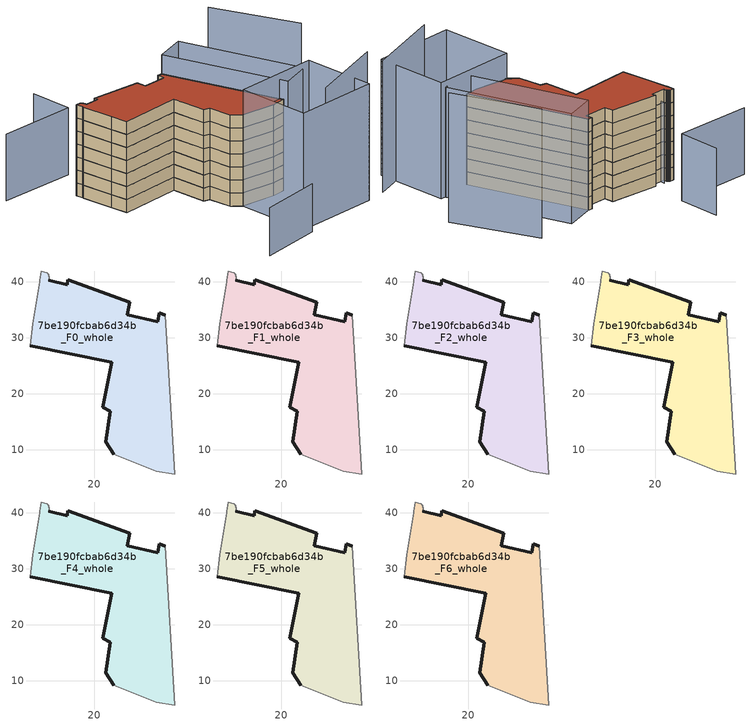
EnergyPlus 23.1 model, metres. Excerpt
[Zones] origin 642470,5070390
7be190fcbab6d34b_F0_whole
 floor ground (EU_floor_Construction): 34.42,5.62 32.72,34.04 31.62,34.45 31.32,32.84 25.93,34.14 26.32,36.34 15.21,40.35 15.11,39.45 11.81,40.25 11.81,40.36 11.92,40.46 11.92,40.96 11.81,41.05 11.81,41.25 11.71,41.36 11.71,41.46 11.61,41.55 11.61,41.66 11.52,41.66 10.52,41.96 10.21,40.25 10.21,40.05 9.01,32.55 8.51,28.54 23.12,25.64 21.52,17.54 22.81,16.83 22.02,11.43 23.52,9.13 31.12,6.12 z0
 wall outside (EU_wall_Construction): 11.81,40.25 15.11,39.45 15.21,40.35 26.32,36.34 25.93,34.14 31.32,32.84 31.62,34.45 32.72,34.04 / 23.52,9.13 22.02,11.43 22.81,16.83 21.52,17.54 23.12,25.64 8.51,28.54 z0:3
 wall adiabatic (EU_wall_Construction): 8.51,28.54 9.01,32.55 10.21,40.05 10.21,40.25 10.52,41.96 11.52,41.66 11.61,41.66 11.61,41.55 11.71,41.46 11.71,41.36 11.81,41.25 11.81,41.05 11.92,40.96 11.92,40.46 11.81,40.36 11.81,40.25 / 32.72,34.04 34.42,5.62 31.12,6.12 23.52,9.13 z0:3
7be190fcbab6d34b_F1_whole
 floor to 7be190fcbab6d34b_F0_whole (EU_floor_Construction): 34.42,5.62 32.72,34.04 31.62,34.45 31.32,32.84 25.92,34.14 26.32,36.34 15.21,40.35 15.11,39.45 11.81,40.25 11.81,40.36 11.92,40.46 11.92,40.96 11.81,41.05 11.81,41.25 11.71,41.36 11.71,41.46 11.61,41.55 11.61,41.66 11.51,41.66 10.51,41.96 10.21,40.25 10.21,40.05 9.01,32.55 8.51,28.54 23.12,25.64 21.51,17.54 22.81,16.83 22.01,11.43 23.51,9.13 31.12,6.12 z3
 wall outside (EU_wall_Construction): 11.81,40.25 15.11,39.45 15.21,40.35 26.32,36.34 25.93,34.14 31.32,32.84 31.62,34.45 32.72,34.04 / 23.52,9.13 22.02,11.43 22.81,16.83 21.52,17.54 23.12,25.64 8.51,28.54 z3:6
 wall adiabatic (EU_wall_Construction): 8.51,28.54 9.01,32.55 10.21,40.05 10.21,40.25 10.52,41.96 11.52,41.66 11.61,41.66 11.61,41.55 11.71,41.46 11.71,41.36 11.81,41.25 11.81,41.05 11.92,40.96 11.92,40.46 11.81,40.36 11.81,40.25 / 32.72,34.04 34.42,5.62 31.12,6.12 23.52,9.13 z3:6
7be190fcbab6d34b_F2_whole
 floor to 7be190fcbab6d34b_F1_whole (EU_floor_Construction): 34.42,5.62 32.72,34.04 31.62,34.45 31.32,32.84 25.92,34.14 26.32,36.34 15.21,40.35 15.11,39.45 11.81,40.25 11.81,40.36 11.92,40.46 11.92,40.96 11.81,41.05 11.81,41.25 11.71,41.36 11.71,41.46 11.61,41.55 11.61,41.66 11.51,41.66 10.51,41.96 10.21,40.25 10.21,40.05 9.01,32.55 8.51,28.54 23.12,25.64 21.51,17.54 22.81,16.83 22.01,11.43 23.51,9.13 31.12,6.12 z6
 wall outside (EU_wall_Construction): 11.81,40.25 15.11,39.45 15.21,40.35 26.32,36.34 25.93,34.14 31.32,32.84 31.62,34.45 32.72,34.04 / 23.52,9.13 22.02,11.43 22.81,16.83 21.52,17.54 23.12,25.64 8.51,28.54 z6:9
 wall adiabatic (EU_wall_Construction): 8.51,28.54 9.01,32.55 10.21,40.05 10.21,40.25 10.52,41.96 11.52,41.66 11.61,41.66 11.61,41.55 11.71,41.46 11.71,41.36 11.81,41.25 11.81,41.05 11.92,40.96 11.92,40.46 11.81,40.36 11.81,40.25 / 32.72,34.04 34.42,5.62 31.12,6.12 23.52,9.13 z6:9
7be190fcbab6d34b_F3_whole
 floor to 7be190fcbab6d34b_F2_whole (EU_floor_Construction): 34.42,5.62 32.72,34.04 31.62,34.45 31.32,32.84 25.92,34.14 26.32,36.34 15.21,40.35 15.11,39.45 11.81,40.25 11.81,40.36 11.92,40.46 11.92,40.96 11.81,41.05 11.81,41.25 11.71,41.36 11.71,41.46 11.61,41.55 11.61,41.66 11.51,41.66 10.51,41.96 10.21,40.25 10.21,40.05 9.01,32.55 8.51,28.54 23.12,25.64 21.51,17.54 22.81,16.83 22.01,11.43 23.51,9.13 31.12,6.12 z9
 wall outside (EU_wall_Construction): 11.81,40.25 15.11,39.45 15.21,40.35 26.32,36.34 25.93,34.14 31.32,32.84 31.62,34.45 32.72,34.04 / 23.52,9.13 22.02,11.43 22.81,16.83 21.52,17.54 23.12,25.64 8.51,28.54 z9:12
 wall adiabatic (EU_wall_Construction): 8.51,28.54 9.01,32.55 10.21,40.05 10.21,40.25 10.52,41.96 11.52,41.66 11.61,41.66 11.61,41.55 11.71,41.46 11.71,41.36 11.81,41.25 11.81,41.05 11.92,40.96 11.92,40.46 11.81,40.36 11.81,40.25 / 32.72,34.04 34.42,5.62 31.12,6.12 23.52,9.13 z9:12
7be190fcbab6d34b_F4_whole
 floor to 7be190fcbab6d34b_F3_whole (EU_floor_Construction): 34.42,5.62 32.72,34.04 31.62,34.45 31.32,32.84 25.92,34.14 26.32,36.34 15.21,40.35 15.11,39.45 11.81,40.25 11.81,40.36 11.92,40.46 11.92,40.96 11.81,41.05 11.81,41.25 11.71,41.36 11.71,41.46 11.61,41.55 11.61,41.66 11.51,41.66 10.51,41.96 10.21,40.25 10.21,40.05 9.01,32.55 8.51,28.54 23.12,25.64 21.51,17.54 22.81,16.83 22.01,11.43 23.51,9.13 31.12,6.12 z12
 wall outside (EU_wall_Construction): 11.81,40.25 15.11,39.45 15.21,40.35 26.32,36.34 25.93,34.14 31.32,32.84 31.62,34.45 32.72,34.04 / 23.52,9.13 22.02,11.43 22.81,16.83 21.52,17.54 23.12,25.64 8.51,28.54 z12:15
 wall adiabatic (EU_wall_Construction): 8.51,28.54 9.01,32.55 10.21,40.05 10.21,40.25 10.52,41.96 11.52,41.66 11.61,41.66 11.61,41.55 11.71,41.46 11.71,41.36 11.81,41.25 11.81,41.05 11.92,40.96 11.92,40.46 11.81,40.36 11.81,40.25 / 32.72,34.04 34.42,5.62 31.12,6.12 23.52,9.13 z12:15
7be190fcbab6d34b_F5_whole
 floor to 7be190fcbab6d34b_F4_whole (EU_floor_Construction): 34.42,5.62 32.72,34.04 31.62,34.45 31.32,32.84 25.92,34.14 26.32,36.34 15.21,40.35 15.11,39.45 11.81,40.25 11.81,40.36 11.92,40.46 11.92,40.96 11.81,41.05 11.81,41.25 11.71,41.36 11.71,41.46 11.61,41.55 11.61,41.66 11.51,41.66 10.51,41.96 10.21,40.25 10.21,40.05 9.01,32.55 8.51,28.54 23.12,25.64 21.51,17.54 22.81,16.83 22.01,11.43 23.51,9.13 31.12,6.12 z15
 wall outside (EU_wall_Construction): 11.81,40.25 15.11,39.45 15.21,40.35 26.32,36.34 25.93,34.14 31.32,32.84 31.62,34.45 32.72,34.04 / 23.52,9.13 22.02,11.43 22.81,16.83 21.52,17.54 23.12,25.64 8.51,28.54 z15:18
 wall adiabatic (EU_wall_Construction): 8.51,28.54 9.01,32.55 10.21,40.05 10.21,40.25 10.52,41.96 11.52,41.66 11.61,41.66 11.61,41.55 11.71,41.46 11.71,41.36 11.81,41.25 11.81,41.05 11.92,40.96 11.92,40.46 11.81,40.36 11.81,40.25 / 32.72,34.04 34.42,5.62 31.12,6.12 23.52,9.13 z15:18
7be190fcbab6d34b_F6_whole
 floor to 7be190fcbab6d34b_F5_whole (EU_floor_Construction): 34.42,5.62 32.72,34.04 31.62,34.45 31.32,32.84 25.92,34.14 26.32,36.34 15.21,40.35 15.11,39.45 11.81,40.25 11.81,40.36 11.92,40.46 11.92,40.96 11.81,41.05 11.81,41.25 11.71,41.36 11.71,41.46 11.61,41.55 11.61,41.66 11.51,41.66 10.51,41.96 10.21,40.25 10.21,40.05 9.01,32.55 8.51,28.54 23.12,25.64 21.51,17.54 22.81,16.83 22.01,11.43 23.51,9.13 31.12,6.12 z18
 wall outside (EU_wall_Construction): 11.81,40.25 15.11,39.45 15.21,40.35 26.32,36.34 25.93,34.14 31.32,32.84 31.62,34.45 32.72,34.04 / 23.52,9.13 22.02,11.43 22.81,16.83 21.52,17.54 23.12,25.64 8.51,28.54 z18:21
 wall adiabatic (EU_wall_Construction): 8.51,28.54 9.01,32.55 10.21,40.05 10.21,40.25 10.52,41.96 11.52,41.66 11.61,41.66 11.61,41.55 11.71,41.46 11.71,41.36 11.81,41.25 11.81,41.05 11.92,40.96 11.92,40.46 11.81,40.36 11.81,40.25 / 32.72,34.04 34.42,5.62 31.12,6.12 23.52,9.13 z18:21
 roof outside (EU_roof_Construction): 31.62,34.45 32.72,34.04 34.42,5.62 31.12,6.12 23.52,9.13 22.02,11.43 22.81,16.83 21.52,17.54 23.12,25.64 8.51,28.54 9.01,32.55 10.21,40.05 10.21,40.25 10.52,41.96 11.52,41.66 11.61,41.66 11.61,41.55 11.71,41.46 11.71,41.36 11.81,41.25 11.81,41.05 11.92,40.96 11.92,40.46 11.81,40.36 11.81,40.25 15.11,39.45 15.21,40.35 26.32,36.34 25.93,34.14 31.32,32.84 z21
shading: 26.41,-9.19 46.31,-7.72 z0:30.3; 4.85,-8.01 19.63,-9.79 z0:11; 12.95,41.09 8.51,28.55 z0:18.5; 23.51,9.13 43.06,4.62 / 43.06,4.62 39.18,-12.22 / 39.18,-12.22 19.63,-7.71 / 19.63,-7.71 23.51,9.13 z0:26.8; 34.48,4.61 32.72,34.04 / 32.72,34.04 40.23,34.49 / 40.23,34.49 41.99,5.06 / 41.99,5.06 34.48,4.61 z0:25.4; 52.44,11.82 49.61,32.63 z0:29.9; 21.33,58.46 18.72,48.66 / 18.72,48.66 0.92,53.39 z0:15.4
[Building]
EU S2 Campaign: North Axis=0; Terrain=City; Solar Distribution=FullExterior
[Site:Location]
Lyon-Bron: Latitude=45.75; Longitude=5; Time Zone=1; Elevation=198
[SizingPeriod:WeatherFileDays]
AnnualSizingPeriod: Begin Month=1; Begin Day of Month=1; End Month=12; End Day of Month=31; Day of Week for Start Day=Monday; Use Weather File Daylight Saving Period=No; Use Weather File Rain and Snow Indicators=No
[MATERIAL]
EU_InternalMass_Material: Roughness=MediumRough; Thickness=0.1; Conductivity=1; Density=1800; Specific Heat=900; Thermal Absorptance=0.9; Solar Absorptance=0.7; Visible Absorptance=0.7
[MATERIAL:NOMASS] Roughness=MediumRough; Thermal Absorptance=0.9; Solar Absorptance=0.7; Visible Absorptance=0.7
Name | Thermal Resistance
EU_wall_NoMass | 1.1366
EU_roof_NoMass | 1.37278
EU_floor_NoMass | 1.85445
[CONSTRUCTION]
EU_wall_Construction: EU_wall_NoMass
EU_roof_Construction: EU_roof_NoMass
EU_floor_Construction: EU_floor_NoMass
EU_InternalMass_Construction: EU_InternalMass_Material
[ZONE] Type=1; Multiplier=1; Ceiling Height=autocalculate; Volume=1411.04; Floor Area=autocalculate; Part of Total Floor Area=Yes
7be190fcbab6d34b_F0_whole; 7be190fcbab6d34b_F1_whole; 7be190fcbab6d34b_F2_whole; 7be190fcbab6d34b_F3_whole; 7be190fcbab6d34b_F4_whole; 7be190fcbab6d34b_F5_whole; 7be190fcbab6d34b_F6_whole
[INTERNALMASS] Construction=EU_InternalMass_Construction; Surface Area=470.345
Name | Zone or ZoneList
7be190fcbab6d34b_F0_whole_EU_InternalMass | 7be190fcbab6d34b_F0_whole
7be190fcbab6d34b_F1_whole_EU_InternalMass | 7be190fcbab6d34b_F1_whole
7be190fcbab6d34b_F2_whole_EU_InternalMass | 7be190fcbab6d34b_F2_whole
7be190fcbab6d34b_F3_whole_EU_InternalMass | 7be190fcbab6d34b_F3_whole
7be190fcbab6d34b_F4_whole_EU_InternalMass | 7be190fcbab6d34b_F4_whole
7be190fcbab6d34b_F5_whole_EU_InternalMass | 7be190fcbab6d34b_F5_whole
7be190fcbab6d34b_F6_whole_EU_InternalMass | 7be190fcbab6d34b_F6_whole
[OTHEREQUIPMENT] Fuel Type=Electricity; Design Level Calculation Method=Watts/Area; Power per Zone Floor Area=1; Fraction Latent=0; Fraction Radiant=0; Fraction Lost=0; Carbon Dioxide Generation Rate=0; EndUse Subcategory=EU_Step8_InternalGains
Name | Zone or ZoneList or Space or SpaceList | Schedule
EU_Step8_InternalGain_7be190fcbab6d34b_F0_whole_f000 | 7be190fcbab6d34b_F0_whole | EU_Step8_GainSchedule_7be190fcbab6d34b_F0_whole_f000
EU_Step8_InternalGain_7be190fcbab6d34b_F1_whole_f000 | 7be190fcbab6d34b_F1_whole | EU_Step8_GainSchedule_7be190fcbab6d34b_F1_whole_f000
EU_Step8_InternalGain_7be190fcbab6d34b_F2_whole_f000 | 7be190fcbab6d34b_F2_whole | EU_Step8_GainSchedule_7be190fcbab6d34b_F2_whole_f000
EU_Step8_InternalGain_7be190fcbab6d34b_F3_whole_f000 | 7be190fcbab6d34b_F3_whole | EU_Step8_GainSchedule_7be190fcbab6d34b_F3_whole_f000
EU_Step8_InternalGain_7be190fcbab6d34b_F4_whole_f000 | 7be190fcbab6d34b_F4_whole | EU_Step8_GainSchedule_7be190fcbab6d34b_F4_whole_f000
EU_Step8_InternalGain_7be190fcbab6d34b_F5_whole_f000 | 7be190fcbab6d34b_F5_whole | EU_Step8_GainSchedule_7be190fcbab6d34b_F5_whole_f000
EU_Step8_InternalGain_7be190fcbab6d34b_F6_whole_f000 | 7be190fcbab6d34b_F6_whole | EU_Step8_GainSchedule_7be190fcbab6d34b_F6_whole_f000
[ZONEVENTILATION:DESIGNFLOWRATE] Schedule=EU_AlwaysOn; Design Flow Rate Calculation Method=AirChanges/Hour; Air Changes per Hour=0.473019; Ventilation Type=Natural; Fan Pressure Rise=0; Fan Total Efficiency=1; Constant Term Coefficient=1; Temperature Term Coefficient=0; Velocity Term Coefficient=0; Velocity Squared Term Coefficient=0; Minimum Indoor Temperature=-100; Maximum Indoor Temperature=100; Delta Temperature=-100; Minimum Outdoor Temperature=-100; Maximum Outdoor Temperature=100; Maximum Wind Speed=40
Name | Zone or ZoneList or Space or SpaceList
EU_ConstantAir_7be190fcbab6d34b_F0_whole | 7be190fcbab6d34b_F0_whole
EU_ConstantAir_7be190fcbab6d34b_F1_whole | 7be190fcbab6d34b_F1_whole
EU_ConstantAir_7be190fcbab6d34b_F2_whole | 7be190fcbab6d34b_F2_whole
EU_ConstantAir_7be190fcbab6d34b_F3_whole | 7be190fcbab6d34b_F3_whole
EU_ConstantAir_7be190fcbab6d34b_F4_whole | 7be190fcbab6d34b_F4_whole
EU_ConstantAir_7be190fcbab6d34b_F5_whole | 7be190fcbab6d34b_F5_whole
EU_ConstantAir_7be190fcbab6d34b_F6_whole | 7be190fcbab6d34b_F6_whole
[HVACTEMPLATE:THERMOSTAT] Constant Heating Setpoint=20; Constant Cooling Setpoint=50
EU_HeatOnly_7be190fcbab6d34b_F0_whole; EU_HeatOnly_7be190fcbab6d34b_F1_whole; EU_HeatOnly_7be190fcbab6d34b_F2_whole; EU_HeatOnly_7be190fcbab6d34b_F3_whole; EU_HeatOnly_7be190fcbab6d34b_F4_whole; EU_HeatOnly_7be190fcbab6d34b_F5_whole; EU_HeatOnly_7be190fcbab6d34b_F6_whole
[HVACTEMPLATE:ZONE:IDEALLOADSAIRSYSTEM] System Availability Schedule=EU_AlwaysOn; Maximum Heating Supply Air Temperature=50; Minimum Cooling Supply Air Temperature=13; Maximum Heating Supply Air Humidity Ratio=0.0156; Minimum Cooling Supply Air Humidity Ratio=0.0077; Heating Limit=NoLimit; Cooling Limit=NoLimit; Heating Availability Schedule=EU_AlwaysOn; Cooling Availability Schedule=EU_CoolingOff; Dehumidification Control Type=ConstantSensibleHeatRatio; Cooling Sensible Heat Ratio=0.7; Dehumidification Setpoint=60; Humidification Control Type=None; Humidification Setpoint=30; Outdoor Air Method=None; Outdoor Air Flow Rate per Person=0.00944; Outdoor Air Flow Rate per Zone Floor Area=0; Outdoor Air Flow Rate per Zone=0; Demand Controlled Ventilation Type=None; Outdoor Air Economizer Type=NoEconomizer; Heat Recovery Type=None; Sensible Heat Recovery Effectiveness=0.7; Latent Heat Recovery Effectiveness=0.65
Name | Template Thermostat
7be190fcbab6d34b_F0_whole | EU_HeatOnly_7be190fcbab6d34b_F0_whole
7be190fcbab6d34b_F1_whole | EU_HeatOnly_7be190fcbab6d34b_F1_whole
7be190fcbab6d34b_F2_whole | EU_HeatOnly_7be190fcbab6d34b_F2_whole
7be190fcbab6d34b_F3_whole | EU_HeatOnly_7be190fcbab6d34b_F3_whole
7be190fcbab6d34b_F4_whole | EU_HeatOnly_7be190fcbab6d34b_F4_whole
7be190fcbab6d34b_F5_whole | EU_HeatOnly_7be190fcbab6d34b_F5_whole
7be190fcbab6d34b_F6_whole | EU_HeatOnly_7be190fcbab6d34b_F6_whole
[SIZING:ZONE] Zone Cooling Design Supply Air Temperature Input Method=SupplyAirTemperature; Zone Cooling Design Supply Air Temperature=13; Zone Heating Design Supply Air Temperature Input Method=SupplyAirTemperature; Zone Heating Design Supply Air Temperature=50; Zone Cooling Design Supply Air Humidity Ratio=0.008; Zone Heating Design Supply Air Humidity Ratio=0.008; Cooling Design Air Flow Method=DesignDay; Cooling Design Air Flow Rate=0; Cooling Minimum Air Flow per Zone Floor Area=0.000762; Cooling Minimum Air Flow=0; Cooling Minimum Air Flow Fraction=0.2; Heating Design Air Flow Method=DesignDay; Heating Design Air Flow Rate=0; Heating Maximum Air Flow per Zone Floor Area=0.002032; Heating Maximum Air Flow=0.141576; Heating Maximum Air Flow Fraction=0.3; Account for Dedicated Outdoor Air System=No; Dedicated Outdoor Air System Control Strategy=NeutralSupplyAir; Dedicated Outdoor Air Low Setpoint Temperature for Design=autosize; Dedicated Outdoor Air High Setpoint Temperature for Design=autosize; Zone Load Sizing Method=Sensible Load Only No Latent Load; Zone Latent Cooling Design Supply Air Humidity Ratio Input Method=HumidityRatioDifference; Zone Cooling Design Supply Air Humidity Ratio Difference=0.005; Zone Latent Heating Design Supply Air Humidity Ratio Input Method=HumidityRatioDifference; Zone Humidification Design Supply Air Humidity Ratio Difference=0.005
7be190fcbab6d34b_F0_whole; 7be190fcbab6d34b_F1_whole; 7be190fcbab6d34b_F2_whole; 7be190fcbab6d34b_F3_whole; 7be190fcbab6d34b_F4_whole; 7be190fcbab6d34b_F5_whole; 7be190fcbab6d34b_F6_whole
[SCHEDULE:CONSTANT]
Name | Hourly Value
EU_AlwaysOn | 1
EU_CoolingOff | 0
[SCHEDULE:FILE] Column Number=1; Rows to Skip at Top=0; Number of Hours of Data=8760; Column Separator=Comma; Interpolate to Timestep=No; Minutes per Item=60; Adjust Schedule for Daylight Savings=Yes
Name | File
EU_Step8_GainSchedule_7be190fcbab6d34b_F0_whole_f000 | ../../schedules/7be190fcbab6d34b/7be190fcbab6d34b_F0_whole_f000_gain.csv
EU_Step8_GainSchedule_7be190fcbab6d34b_F1_whole_f000 | ../../schedules/7be190fcbab6d34b/7be190fcbab6d34b_F1_whole_f000_gain.csv
EU_Step8_GainSchedule_7be190fcbab6d34b_F2_whole_f000 | ../../schedules/7be190fcbab6d34b/7be190fcbab6d34b_F2_whole_f000_gain.csv
EU_Step8_GainSchedule_7be190fcbab6d34b_F3_whole_f000 | ../../schedules/7be190fcbab6d34b/7be190fcbab6d34b_F3_whole_f000_gain.csv
EU_Step8_GainSchedule_7be190fcbab6d34b_F4_whole_f000 | ../../schedules/7be190fcbab6d34b/7be190fcbab6d34b_F4_whole_f000_gain.csv
EU_Step8_GainSchedule_7be190fcbab6d34b_F5_whole_f000 | ../../schedules/7be190fcbab6d34b/7be190fcbab6d34b_F5_whole_f000_gain.csv
EU_Step8_GainSchedule_7be190fcbab6d34b_F6_whole_f000 | ../../schedules/7be190fcbab6d34b/7be190fcbab6d34b_F6_whole_f000_gain.csv
